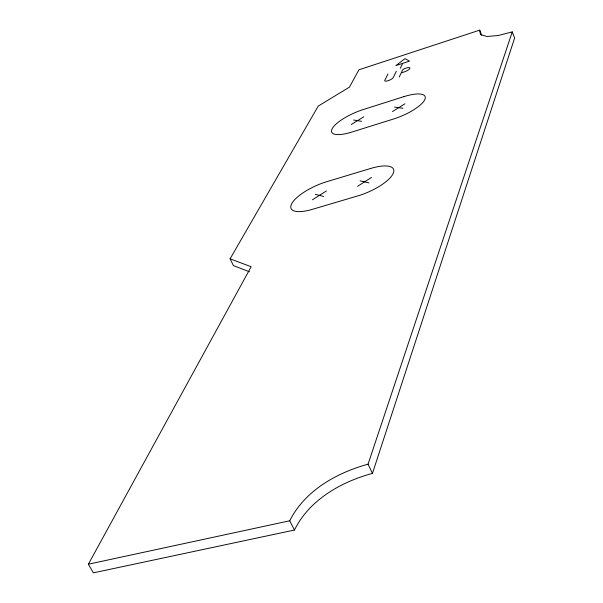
<?xml version="1.0" encoding="UTF-8"?>
<svg xmlns="http://www.w3.org/2000/svg" width="603" height="603" viewBox="0 0 603 603"><rect width="100%" height="100%" fill="white"/><g stroke="black" fill="none" stroke-linecap="round" stroke-linejoin="round"><path stroke-width="0.9" d="M230.082 258.815L251.157 266.737L88.37 564.204L93.375 572.85L294.468 530.037C309.414 499.759 340.929 481.985 372.458 473.37L514.63 38.004L512.256 31.891L498.003 35.562L486.84 36.474L480.455 34.552L479.687 30.15L358.913 69.812L349.431 87.149L318.248 106.068L230.082 258.815L233.436 265.637L249.484 271.787M372.458 473.37L368.049 464.182L512.256 31.891M399.224 77.048L402.616 69.993A2.51 0.709 -23.2 0 1 405.337 68.327L406.053 68.094A5.178 1.47 -23.2 0 1 409.852 68.478A5.178 1.47 -23.2 0 1 404.229 71.915L401.711 72.729M400.279 68.32L402.683 63.36L409.497 61.137L404.967 58.657L395.892 65.576L402.201 63.519M396.314 71.26L393.216 77.591A4.651 1.327 -23.4 0 1 388.136 80.704A4.651 1.327 -23.4 0 1 384.782 80.32L387.955 73.973M88.37 564.204L289.734 520.788C304.922 490.578 336.482 472.888 368.049 464.182M357.556 186.327L371.486 177.44M312.429 199.789L326.389 190.955M392.447 111.563L404.915 103.806M351.27 124.527L363.752 116.809M394.543 107.085L402.887 108.276M353.592 120.02L361.483 121.309M360.112 180.855L369.006 182.913M315.279 194.287L323.615 196.457M289.734 520.788L294.468 530.037M479.687 30.15L481.699 35.223M403.754 96.676L363.172 109.573A28.296 8.51 -23.8 0 0 332.132 128.816A28.296 8.51 -23.8 0 0 351.685 132.11L393.465 119.032A28.635 8.683 -23.3 0 0 424.798 99.601A28.635 8.683 -23.3 0 0 403.754 96.676M370.724 168.433L326.321 181.842A31.25 10.402 -24.6 0 0 291.633 203.874A31.25 10.402 -24.6 0 0 312.279 209.369L358.122 195.809A31.627 10.65 -24 0 0 393.164 173.528A31.627 10.65 -24 0 0 370.724 168.433"/></g></svg>
